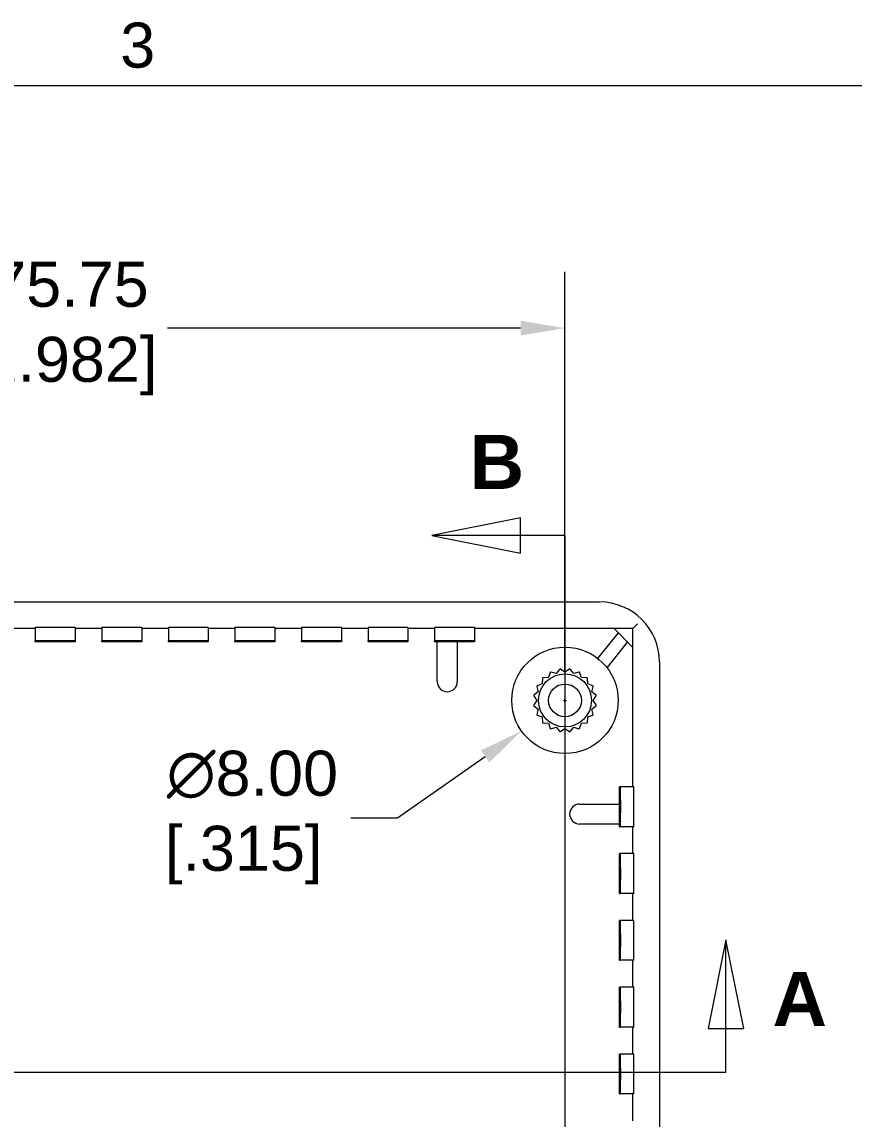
# Model space of a CAD drawing. Header units: millimetres. Extents: x 17 to 728, y 8 to 567.
# Drawn here: x 270.9 to 333.5, y 481.1 to 563.6 of the extents above; entities that cross this region are included whole.
import ezdxf

# ---------------------------------------------------------------- set-up
doc = ezdxf.new("R2010")
doc.units = ezdxf.units.MM
doc.header["$LTSCALE"] = 1.333333
for name, color, linetype, lineweight in [('Dimension (ANSI)', 7, 'Continuous', 9), ('Section Line (ANSI)', 7, 'Continuous', 9), ('Sketch Geometry (ANSI)', 7, 'Continuous', 9), ('Symbol (ANSI)', 7, 'Continuous', 9), ('Visible (ANSI)', 7, 'Continuous', 18)]:
    doc.layers.add(name, color=color, linetype=linetype, lineweight=lineweight)
doc.styles.add('Label Text (ANSI)', font='ARIALBD.TTF')
doc.styles.add('Note Text (ANSI)', font='ARIAL.TTF')
doc.dimstyles.new('Default - mm (ANSI)', dxfattribs={"dimscale": 1.333333, "dimtxt": 2.54, "dimasz": 2.5, "dimexe": 3.175, "dimexo": 1.6002, "dimgap": 0.8, "dimtad": 0, "dimtih": 1, "dimtoh": 1, "dimrnd": 1e-08, "dimzin": 4, "dimdsep": 46, "dimtxsty": 'Note Text (ANSI)', "dimcen": 0.09, "dimdle": 10, "dimclrd": 256, "dimclre": 256, "dimclrt": 256, "dimadec": 1, "dimazin": 0, "dimtfac": 1.2, "dimtofl": 0, "dimtmove": 0, "dimatfit": 3, "dimfxl": 0, "dimtolj": 1, "dimtzin": 0, "dimlwd": -1, "dimlwe": -1, "dimarcsym": 0})

# ---------------------------------------------------------------- blocks, each defined once
blk = doc.blocks.new('2dTransSection0')
at = {"layer": 'Section Line (ANSI)', "linetype": 'Continuous'}
for p, q in [((231.297, 394.716), (226.297, 393.716)), ((231.297, 392.716), (231.297, 394.716)), ((231.297, 393.716), (226.297, 393.716)), ((226.297, 393.716), (231.297, 392.716)), ((233.797, 393.716), (231.297, 393.716)), ((233.797, 393.716), (233.797, 392.356))]:
    blk.add_line(p, q, dxfattribs=at)
at = {"layer": 'Section Line (ANSI)'}
blk.add_line((233.797, 393.716), (233.797, 333.116), dxfattribs=at)
at = {"layer": 'Section Line (ANSI)', "linetype": 'Continuous', "flags": 128}
blk.add_lwpolyline([(231.297, 394.716), (226.297, 393.716), (231.297, 392.716), (231.297, 394.716)], dxfattribs=at)
at = {"layer": 'Section Line (ANSI)'}
blk.add_solid([(231.297, 394.716), (226.297, 393.716), (231.297, 392.716), (231.297, 394.716)], dxfattribs=at)
at = {"layer": 'Section Line (ANSI)', "insert": (228.421, 396.341), "char_height": 3.05, "attachment_point": 7, "style": 'Label Text (ANSI)'}
blk.add_mtext('B', dxfattribs=at)
blk = doc.blocks.new('*D5')
at = {"layer": 'Defpoints', "color": 0}
for p in [(235.98, 540.555), (235.98, 512.555), (311.73, 512.555)]:
    blk.add_point(p, dxfattribs=at)
at = {"layer": 'Dimension (ANSI)'}
for p, q in [((235.98, 514.688), (235.98, 544.788)), ((311.73, 514.688), (311.73, 544.788)), ((239.313, 540.555), (265.868, 540.555)), ((308.396, 540.555), (281.841, 540.555))]:
    blk.add_line(p, q, dxfattribs=at)
for points in [[(239.313, 541.11), (239.313, 539.999), (235.98, 540.555)], [(308.396, 541.11), (308.396, 539.999), (311.73, 540.555)]]:
    blk.add_solid(points, dxfattribs=at)
at = {"layer": 'Dimension (ANSI)', "insert": (273.855, 545.547), "char_height": 3.3867, "attachment_point": 2, "style": 'Note Text (ANSI)'}
blk.add_mtext('\\A1; 75.75\\P[2.982]', dxfattribs=at)
blk = doc.blocks.new('2dTransSection1')
at = {"layer": 'Section Line (ANSI)', "linetype": 'Continuous'}
for p, q in [((242.872, 370.916), (241.872, 365.916)), ((242.872, 365.916), (242.872, 370.916)), ((243.872, 365.916), (242.872, 370.916)), ((241.872, 365.916), (243.872, 365.916)), ((242.872, 363.416), (242.872, 365.916)), ((242.872, 363.416), (241.48, 363.416))]:
    blk.add_line(p, q, dxfattribs=at)
at = {"layer": 'Section Line (ANSI)'}
blk.add_line((242.872, 363.416), (111.097, 363.416), dxfattribs=at)
at = {"layer": 'Section Line (ANSI)', "linetype": 'Continuous', "flags": 128}
blk.add_lwpolyline([(243.872, 365.916), (242.872, 370.916), (241.872, 365.916), (243.872, 365.916)], dxfattribs=at)
at = {"layer": 'Section Line (ANSI)'}
blk.add_solid([(243.872, 365.916), (242.872, 370.916), (241.872, 365.916), (243.872, 365.916)], dxfattribs=at)
at = {"layer": 'Section Line (ANSI)', "insert": (245.497, 366.041), "char_height": 3.05, "attachment_point": 7, "style": 'Label Text (ANSI)'}
blk.add_mtext('A', dxfattribs=at)
blk = doc.blocks.new('Borders Default Border')
at = {"layer": 'Sketch Geometry (ANSI)', "flags": 128}
blk.add_lwpolyline([(19.05, 12.7), (19.05, 419.1), (539.75, 419.1), (539.75, 12.7), (19.05, 12.7)], dxfattribs=at)
at = {"layer": 'Symbol (ANSI)', "insert": (208.72, 420.073), "char_height": 2.54, "attachment_point": 7, "style": 'Note Text (ANSI)'}
blk.add_mtext('3', dxfattribs=at)
blk = doc.blocks.new('*D28')
at = {"layer": 'Defpoints', "color": 0}
for p in [(315.003, 514.853), (308.456, 510.256)]:
    blk.add_point(p, dxfattribs=at)
at = {"layer": 'Dimension (ANSI)'}
for p, q in [((311.61, 512.555), (311.85, 512.555)), ((311.73, 512.435), (311.73, 512.675)), ((299.141, 503.716), (305.728, 508.341)), ((295.629, 503.716), (299.141, 503.716))]:
    blk.add_line(p, q, dxfattribs=at)
blk.add_solid([(305.409, 508.796), (306.047, 507.886), (308.456, 510.256)], dxfattribs=at)
at = {"layer": 'Dimension (ANSI)', "insert": (287.574, 508.771), "char_height": 3.3867, "attachment_point": 2, "style": 'Note Text (ANSI)'}
blk.add_mtext('\\A1; ∅8.00\\P[.315]', dxfattribs=at)

msp = doc.modelspace()

# ---------------------------------------------------------------- linework, layer by layer
at = {"layer": 'Visible (ANSI)'}
for p, q in [((157.63, 519.955), (314.33, 519.955)), ((316.928, 518.054), (317.178, 518.304)), ((271.907, 517.954), (269.904, 517.954)), ((271.907, 518.035), (271.907, 517.035)), ((274.907, 518.035), (274.907, 517.035)), ((276.911, 517.954), (274.907, 517.954)), ((276.911, 518.035), (276.911, 517.035)), ((279.911, 518.035), (279.911, 517.035)), ((281.915, 517.954), (279.911, 517.954)), ((281.915, 518.035), (281.915, 517.035)), ((284.915, 518.035), (284.915, 517.035)), ((286.918, 517.954), (284.915, 517.954)), ((286.918, 518.035), (286.918, 517.035)), ((289.918, 518.035), (289.918, 517.035)), ((291.922, 517.954), (289.918, 517.954)), ((291.922, 518.035), (291.922, 517.035)), ((294.922, 518.035), (294.922, 517.035)), ((296.926, 517.954), (294.922, 517.954)), ((296.926, 518.035), (296.926, 517.035)), ((299.926, 518.035), (299.926, 517.035)), ((301.93, 517.954), (299.926, 517.954)), ((301.93, 518.035), (301.93, 517.035)), ((304.93, 518.035), (304.93, 517.035)), ((315.415, 517.954), (304.93, 517.954)), ((315.728, 517.64), (314.182, 515.715)), ((315.415, 517.954), (316.829, 516.54)), ((316.829, 517.954), (315.415, 517.954)), ((316.928, 518.054), (316.829, 517.954)), ((316.829, 516.54), (316.829, 517.954)), ((271.907, 516.954), (271.907, 517.035)), ((274.907, 516.954), (271.907, 516.954)), ((274.907, 517.035), (274.907, 516.954)), ((276.911, 516.954), (276.911, 517.035)), ((279.911, 516.954), (276.911, 516.954)), ((279.911, 517.035), (279.911, 516.954)), ((281.915, 516.954), (281.915, 517.035)), ((284.915, 516.954), (281.915, 516.954)), ((284.915, 517.035), (284.915, 516.954)), ((286.918, 516.954), (286.918, 517.035)), ((289.918, 516.954), (286.918, 516.954)), ((289.918, 517.035), (289.918, 516.954)), ((291.922, 516.954), (291.922, 517.035)), ((294.922, 516.954), (291.922, 516.954)), ((294.922, 517.035), (294.922, 516.954)), ((296.926, 516.954), (296.926, 517.035)), ((299.926, 516.954), (296.926, 516.954)), ((299.926, 517.035), (299.926, 516.954)), ((301.93, 516.954), (301.93, 517.035)), ((302.13, 516.954), (301.93, 516.954)), ((303.63, 516.965), (302.13, 516.965)), ((302.13, 513.954), (302.13, 516.965)), ((303.63, 516.965), (303.63, 513.954)), ((304.93, 516.954), (303.63, 516.954)), ((304.93, 517.035), (304.93, 516.954)), ((314.889, 515.008), (316.435, 516.933)), ((316.829, 506.055), (316.829, 516.54)), ((318.83, 515.455), (318.83, 453.655)), ((310.03, 514.214), (310.014, 513.801)), ((310.483, 514.271), (310.07, 514.254)), ((310.626, 514.658), (310.483, 514.271)), ((311.074, 514.572), (310.677, 514.684)), ((311.33, 514.896), (311.074, 514.572)), ((311.73, 514.676), (311.386, 514.905)), ((312.073, 514.905), (311.73, 514.676)), ((312.385, 514.572), (312.129, 514.896)), ((312.782, 514.684), (312.385, 514.572)), ((312.976, 514.271), (312.833, 514.658)), ((313.389, 514.254), (312.976, 514.271)), ((313.445, 513.801), (313.429, 514.214)), ((309.601, 513.608), (309.712, 513.21)), ((310.014, 513.801), (309.627, 513.658)), ((313.833, 513.658), (313.445, 513.801)), ((313.747, 513.21), (313.858, 513.608)), ((309.38, 512.898), (309.609, 512.555)), ((309.609, 512.555), (309.38, 512.211)), ((309.712, 513.21), (309.388, 512.954)), ((314.071, 512.954), (313.747, 513.21)), ((313.85, 512.555), (314.079, 512.898)), ((314.079, 512.211), (313.85, 512.555)), ((309.388, 512.155), (309.712, 511.899)), ((309.712, 511.899), (309.601, 511.502)), ((313.747, 511.899), (314.071, 512.155)), ((313.858, 511.502), (313.747, 511.899)), ((309.627, 511.452), (310.014, 511.308)), ((310.014, 511.308), (310.03, 510.896)), ((310.07, 510.856), (310.483, 510.839)), ((310.483, 510.839), (310.626, 510.452)), ((312.833, 510.452), (312.976, 510.839)), ((312.976, 510.839), (313.389, 510.856)), ((313.429, 510.896), (313.445, 511.308)), ((313.445, 511.308), (313.833, 511.452)), ((310.677, 510.426), (311.074, 510.538)), ((311.074, 510.538), (311.33, 510.214)), ((311.386, 510.205), (311.73, 510.434)), ((311.73, 510.434), (312.073, 510.205)), ((312.129, 510.214), (312.385, 510.538)), ((312.385, 510.538), (312.782, 510.426)), ((315.829, 504.755), (315.829, 506.055)), ((315.909, 506.055), (315.829, 506.055)), ((316.909, 506.055), (315.909, 506.055)), ((312.829, 504.755), (315.84, 504.755)), ((315.84, 503.255), (315.84, 504.755)), ((315.84, 503.255), (312.829, 503.255)), ((315.829, 503.055), (315.829, 503.255)), ((315.829, 503.055), (315.909, 503.055)), ((316.909, 503.055), (315.909, 503.055)), ((316.829, 501.03), (316.829, 503.055)), ((315.829, 498.03), (315.829, 501.03)), ((315.909, 501.03), (315.829, 501.03)), ((316.909, 501.03), (315.909, 501.03)), ((315.829, 498.03), (315.909, 498.03)), ((316.909, 498.03), (315.909, 498.03)), ((316.829, 496.005), (316.829, 498.03)), ((315.829, 493.005), (315.829, 496.005)), ((315.909, 496.005), (315.829, 496.005)), ((316.909, 496.005), (315.909, 496.005)), ((315.829, 493.005), (315.909, 493.005)), ((316.909, 493.005), (315.909, 493.005)), ((316.829, 490.98), (316.829, 493.005)), ((315.829, 487.98), (315.829, 490.98)), ((315.909, 490.98), (315.829, 490.98)), ((316.909, 490.98), (315.909, 490.98)), ((315.829, 487.98), (315.909, 487.98)), ((316.909, 487.98), (315.909, 487.98)), ((316.829, 485.955), (316.829, 487.98)), ((315.829, 482.955), (315.829, 485.955)), ((315.909, 485.955), (315.829, 485.955)), ((316.909, 485.955), (315.909, 485.955)), ((315.829, 482.955), (315.909, 482.955)), ((316.909, 482.955), (315.909, 482.955)), ((316.829, 480.93), (316.829, 482.955))]:
    msp.add_line(p, q, dxfattribs=at)
for radius in [4, 1.994, 1.232]:
    msp.add_circle((311.73, 512.555), radius, dxfattribs=at)
for centre, radius, start, end in [((311.73, 512.555), 2.375, 134.31711, 135.68289), ((311.73, 512.555), 2.375, 116.31711, 117.68289), ((311.73, 512.555), 2.375, 98.31711, 99.68289), ((311.73, 512.555), 2.375, 80.31711, 81.68289), ((311.73, 512.555), 2.375, 62.31711, 63.68289), ((311.73, 512.555), 2.375, 44.31711, 45.68289), ((302.88, 513.954), 0.75, 180, 0), ((311.73, 512.555), 2.375, 152.31711, 153.68289), ((311.73, 512.555), 2.375, 26.31711, 27.68289), ((311.73, 512.555), 2.375, 170.31711, 171.68289), ((311.73, 512.555), 2.375, 8.31711, 9.68289), ((311.73, 512.555), 2.375, 188.31711, 189.68289), ((311.73, 512.555), 2.375, 350.31711, 351.68289), ((311.73, 512.555), 2.375, 206.31711, 207.68289), ((311.73, 512.555), 2.375, 224.31711, 225.68289), ((311.73, 512.555), 2.375, 314.31711, 315.68289), ((311.73, 512.555), 2.375, 332.31711, 333.68289), ((311.73, 512.555), 2.375, 242.31711, 243.68289), ((311.73, 512.555), 2.375, 260.31711, 261.68289), ((311.73, 512.555), 2.375, 278.31711, 279.68289), ((311.73, 512.555), 2.375, 296.31711, 297.68289), ((312.829, 504.005), 0.75, 90, 270)]:
    msp.add_arc(centre, radius, start, end, dxfattribs=at)
for centre, major_axis, ratio, start_param, end_param in [((314.33, 515.455), (3.182, 3.182), 0.999981, 5.497797, 7.068574), ((273.407, 518.035), (-1.5, 0), 0.004363, 3.141593, 6.283185), ((278.411, 518.035), (-1.5, 0), 0.004363, 3.141593, 6.283185), ((283.415, 518.035), (-1.5, 0), 0.004363, 3.141593, 6.283185), ((288.418, 518.035), (-1.5, 0), 0.004363, 3.141593, 6.283185), ((293.422, 518.035), (-1.5, 0), 0.004363, 3.141593, 6.283185), ((298.426, 518.035), (-1.5, 0), 0.004363, 3.141593, 6.283185), ((303.43, 518.035), (-1.5, 0), 0.004363, 3.141593, 6.283185), ((273.407, 517.035), (-1.5, 0), 0.004363, 3.141593, 6.283185), ((278.411, 517.035), (-1.5, 0), 0.004363, 3.141593, 6.283185), ((283.415, 517.035), (-1.5, 0), 0.004363, 3.141593, 6.283185), ((288.418, 517.035), (-1.5, 0), 0.004363, 3.141593, 6.283185), ((293.422, 517.035), (-1.5, 0), 0.004363, 3.141593, 6.283185), ((298.426, 517.035), (-1.5, 0), 0.004363, 3.141593, 6.283185), ((303.43, 517.035), (-1.5, 0), 0.004363, 3.141593, 6.283185), ((315.909, 504.555), (0, -1.5), 0.004363, 0, 3.141593), ((316.909, 504.555), (0, 1.5), 0.004363, 3.141593, 6.283185), ((315.909, 499.53), (0, -1.5), 0.004363, 0, 3.141593), ((316.909, 499.53), (0, 1.5), 0.004363, 3.141593, 6.283185), ((315.909, 494.505), (0, -1.5), 0.004363, 0, 3.141593), ((316.909, 494.505), (0, 1.5), 0.004363, 3.141593, 6.283185), ((315.909, 489.48), (0, -1.5), 0.004363, 0, 3.141593), ((316.909, 489.48), (0, 1.5), 0.004363, 3.141593, 6.283185), ((315.909, 484.455), (0, -1.5), 0.004363, 0, 3.141593), ((316.909, 484.455), (0, 1.5), 0.004363, 3.141593, 6.283185)]:
    msp.add_ellipse(centre, major_axis=major_axis, ratio=ratio, start_param=start_param, end_param=end_param, dxfattribs=at)

# ---------------------------------------------------------------- block references
at = {"xscale": 1.333333333333333, "yscale": 1.333333333333333, "zscale": 1.333333333333333}
msp.add_blockref('Borders Default Border', (0, 0), dxfattribs=at)
at = {"layer": 'Section Line (ANSI)', "xscale": 1.333333333333333, "yscale": 1.333333333333333, "zscale": 1.333333333333333}
for name in ['2dTransSection0', '2dTransSection1']:
    msp.add_blockref(name, (0, 0), dxfattribs=at)

# ---------------------------------------------------------------- dimensions: what is measured, and where the dimension line sits
at = {"layer": 'Dimension (ANSI)'}
dim = msp.add_linear_dim(base=(235.98, 540.555), p1=(311.73, 512.555), p2=(235.98, 512.555), angle=180, text=' <>\\X[2.982]', dimstyle='Default - mm (ANSI)', override={"dimtih": 0, "dimtoh": 0, "dimdec": 2, "dimpost": '\\X', "dimtp": 0, "dimtm": 0, "dimtdec": 2, "dimatfit": 1, "dimtvp": -0.25}, dxfattribs=at)
dim.commit()
dim.dimension.update_dxf_attribs({"geometry": '*D5', "text_midpoint": (273.855, 540.555), "dimtype": 160})
dim = msp.add_diameter_dim_2p(p1=(315.003, 514.853), p2=(308.456, 510.256), text=' <>\\X[.315]', dimstyle='Default - mm (ANSI)', override={"dimdec": 2, "dimpost": '\\X', "dimtp": 0, "dimtm": 0, "dimtdec": 2, "dimtvp": -0.25}, dxfattribs=at)
dim.commit()
dim.dimension.update_dxf_attribs({"geometry": '*D28', "text_midpoint": (287.574, 503.716), "dimtype": 163})

doc.saveas('drawing.dxf')
